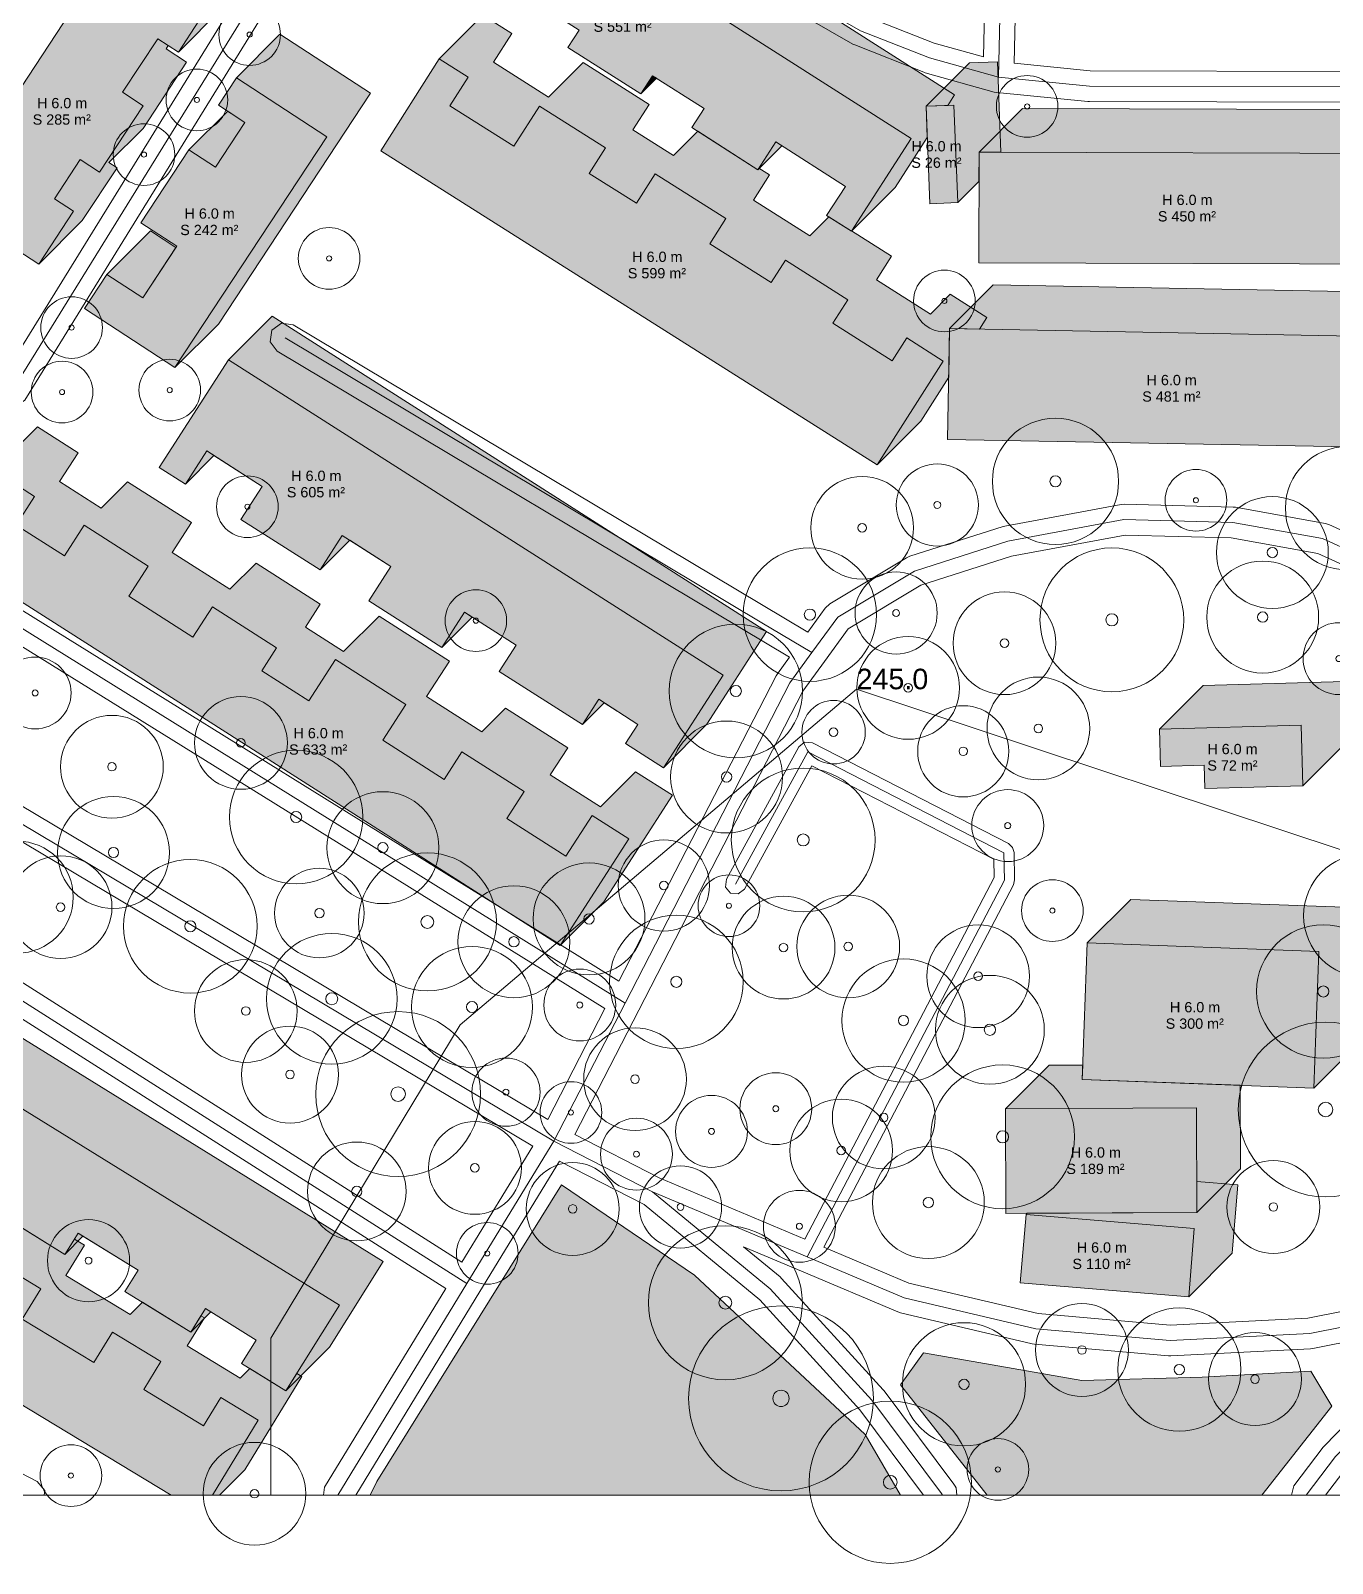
# Model space of a CAD drawing. Header units: metres. Extents: x -7 to 1019, y -7 to 1014.
# Drawn here: x 758.6 to 885.4, y -6.6 to 142.6 of the extents above; entities that cross this region are included whole.
import ezdxf

# ---------------------------------------------------------------- set-up
doc = ezdxf.new("R2010")
doc.units = ezdxf.units.M
doc.header["$MEASUREMENT"] = 0
for name, color, linetype, lineweight, true_color in [('TPX_BUILDING_AREAS_TEXT', 7, 'CONTINUOUS', 0, 0x000000), ('TPX_BUILDING_HEIGHTS_TEXT', 7, 'CONTINUOUS', 0, 0x000000), ('TPX_BUILDINGS', 7, 'CONTINUOUS', 0, 0x000000), ('TPX_BUILDINGS_HATCH', 7, 'CONTINUOUS', 0, 0xf0f0f0), ('TPX_BUILDINGS_SHADOWS_HATCH', 7, 'CONTINUOUS', 0, 0x000000), ('TPX_BUILDINGS_SHADOWS_OUTLINES', 7, 'CONTINUOUS', 0, 0x000000), ('TPX_CONTOUR_LINES_5M', 7, 'CONTINUOUS', 0, 0x969696), ('TPX_CONTOUR_LINES_5M_TEXT', 7, 'CONTINUOUS', 0, 0x000000), ('TPX_FRAME_PROJECT', 7, 'CONTINUOUS', 0, 0x000000), ('TPX_ROADS_AXES', 7, 'CONTINUOUS', 0, 0x323232), ('TPX_ROADS_CONTOURS', 7, 'CONTINUOUS', 0, 0x646464), ('TPX_VEGETATION_GREEN_SPACES', 7, 'CONTINUOUS', 0, 0x58ba48), ('TPX_VEGETATION_GREEN_SPACES_HATCH', 7, 'CONTINUOUS', 0, 0x58ba48), ('TPX_VEGETATION_TREES_INDIVIDUAL', 7, 'CONTINUOUS', 0, 0x136734)]:
    doc.layers.add(name, color=color, linetype=linetype, lineweight=lineweight, true_color=true_color)
doc.styles.add('TPX_TEXTE', font='arial.ttf')

# ---------------------------------------------------------------- blocks, each defined once
blk = doc.blocks.new('TREETR004_CR044')
at = {"layer": 'TPX_VEGETATION_TREES_INDIVIDUAL'}
for radius in [4.44, 0.417]:
    blk.add_circle((0, 0, 0.04), radius, dxfattribs=at)
blk = doc.blocks.new('TREETR005_CR060')
at = {"layer": 'TPX_VEGETATION_TREES_INDIVIDUAL'}
for radius in [6, 0.5]:
    blk.add_circle((0, 0, 0.04), radius, dxfattribs=at)
blk = doc.blocks.new('TREETR004_CR031')
at = {"layer": 'TPX_VEGETATION_TREES_INDIVIDUAL'}
for radius in [3.09, 0.417]:
    blk.add_circle((0, 0, 0.04), radius, dxfattribs=at)
blk = doc.blocks.new('TREETR003_CR033')
at = {"layer": 'TPX_VEGETATION_TREES_INDIVIDUAL'}
for radius in [3.32, 0.292]:
    blk.add_circle((0, 0, 0.04), radius, dxfattribs=at)
blk = doc.blocks.new('TREETR005_CR062')
at = {"layer": 'TPX_VEGETATION_TREES_INDIVIDUAL'}
for radius in [6.15, 0.542]:
    blk.add_circle((0, 0, 0.04), radius, dxfattribs=at)
blk = doc.blocks.new('TREETR006_CR070')
at = {"layer": 'TPX_VEGETATION_TREES_INDIVIDUAL'}
for radius in [7, 0.583]:
    blk.add_circle((0, 0, 0.04), radius, dxfattribs=at)
blk = doc.blocks.new('TREETR003_CR030')
at = {"layer": 'TPX_VEGETATION_TREES_INDIVIDUAL'}
for radius in [3, 0.25]:
    blk.add_circle((0, 0, 0.04), radius, dxfattribs=at)
blk = doc.blocks.new('TREETR004_CR045')
at = {"layer": 'TPX_VEGETATION_TREES_INDIVIDUAL'}
for radius in [4.52, 0.417]:
    blk.add_circle((0, 0, 0.04), radius, dxfattribs=at)
blk = doc.blocks.new('TREETR004_CR047')
at = {"layer": 'TPX_VEGETATION_TREES_INDIVIDUAL'}
for radius in [4.72, 0.417]:
    blk.add_circle((0, 0, 0.04), radius, dxfattribs=at)
blk = doc.blocks.new('TREETR005_CR059')
at = {"layer": 'TPX_VEGETATION_TREES_INDIVIDUAL'}
for radius in [5.89, 0.542]:
    blk.add_circle((0, 0, 0.04), radius, dxfattribs=at)
blk = doc.blocks.new('TREETR008_CR090')
at = {"layer": 'TPX_VEGETATION_TREES_INDIVIDUAL'}
for radius in [9, 0.792]:
    blk.add_circle((0, 0, 0.04), radius, dxfattribs=at)
blk = doc.blocks.new('TREETR003_CR040')
at = {"layer": 'TPX_VEGETATION_TREES_INDIVIDUAL'}
for radius in [4, 0.333]:
    blk.add_circle((0, 0, 0.04), radius, dxfattribs=at)
blk = doc.blocks.new('TREETR004_CR050')
at = {"layer": 'TPX_VEGETATION_TREES_INDIVIDUAL'}
for radius in [5, 0.417]:
    blk.add_circle((0, 0, 0.04), radius, dxfattribs=at)
blk = doc.blocks.new('TREETR005_CR048')
at = {"layer": 'TPX_VEGETATION_TREES_INDIVIDUAL'}
for radius in [4.8, 0.5]:
    blk.add_circle((0, 0, 0.04), radius, dxfattribs=at)
blk = doc.blocks.new('TREETR006_CR064')
at = {"layer": 'TPX_VEGETATION_TREES_INDIVIDUAL'}
for radius in [6.36, 0.583]:
    blk.add_circle((0, 0, 0.04), radius, dxfattribs=at)
blk = doc.blocks.new('TREETR005_CR055')
at = {"layer": 'TPX_VEGETATION_TREES_INDIVIDUAL'}
for radius in [5.45, 0.5]:
    blk.add_circle((0, 0, 0.04), radius, dxfattribs=at)
blk = doc.blocks.new('TREETR006_CR075')
at = {"layer": 'TPX_VEGETATION_TREES_INDIVIDUAL'}
for radius in [7.5, 0.625]:
    blk.add_circle((0, 0, 0.04), radius, dxfattribs=at)
blk = doc.blocks.new('TREETR007_CR080')
at = {"layer": 'TPX_VEGETATION_TREES_INDIVIDUAL'}
for radius in [8.03, 0.708]:
    blk.add_circle((0, 0, 0.04), radius, dxfattribs=at)
blk = doc.blocks.new('TREETR005_CR053')
at = {"layer": 'TPX_VEGETATION_TREES_INDIVIDUAL'}
for radius in [5.3, 0.542]:
    blk.add_circle((0, 0, 0.04), radius, dxfattribs=at)
blk = doc.blocks.new('TREETR005_CR065')
at = {"layer": 'TPX_VEGETATION_TREES_INDIVIDUAL'}
for radius in [6.5, 0.542]:
    blk.add_circle((0, 0, 0.04), radius, dxfattribs=at)
blk = doc.blocks.new('TREETR003_CR035')
at = {"layer": 'TPX_VEGETATION_TREES_INDIVIDUAL'}
for radius in [3.5, 0.292]:
    blk.add_circle((0, 0, 0.04), radius, dxfattribs=at)
blk = doc.blocks.new('TREETR006_CR067')
at = {"layer": 'TPX_VEGETATION_TREES_INDIVIDUAL'}
for radius in [6.72, 0.625]:
    blk.add_circle((0, 0, 0.04), radius, dxfattribs=at)
blk = doc.blocks.new('TREETR007_CR079')
at = {"layer": 'TPX_VEGETATION_TREES_INDIVIDUAL'}
for radius in [7.9, 0.667]:
    blk.add_circle((0, 0, 0.04), radius, dxfattribs=at)
blk = doc.blocks.new('TREETR005_CR044')
at = {"layer": 'TPX_VEGETATION_TREES_INDIVIDUAL'}
for radius in [4.36, 0.458]:
    blk.add_circle((0, 0, 0.04), radius, dxfattribs=at)
blk = doc.blocks.new('TREETR007_CR085')
at = {"layer": 'TPX_VEGETATION_TREES_INDIVIDUAL'}
for radius in [8.5, 0.708]:
    blk.add_circle((0, 0, 0.04), radius, dxfattribs=at)

msp = doc.modelspace()

# ---------------------------------------------------------------- hatches: boundary and pattern name
at = {"layer": 'TPX_BUILDINGS_HATCH'}
for points in [[(796.19, 162.75), (789.45, 152.27), (791.99, 150.65), (794.06, 153.87), (799.47, 150.42), (798.12, 148.34), (805.84, 143.42), (807.27, 145.64), (812.01, 142.61), (810.92, 140.92), (818.02, 136.39), (819.16, 138.16), (824.2, 134.96), (823.01, 133.11), (829.42, 129.02), (831.17, 131.73), (837.95, 127.39), (836.12, 124.57), (838.54, 123.02), (844.34, 132.04), (796.19, 162.75)], [(765.84, 149.48), (750.24, 125.77), (759.39, 119.82), (762.78, 124.97), (760.92, 126.18), (763.44, 130.01), (765.3, 128.79), (769.55, 135.25), (767.55, 136.55), (770.99, 141.77), (772.99, 140.46), (774.99, 143.51), (765.84, 149.48)], [(798.4, 139.8), (792.69, 130.84), (841.03, 100.29), (847.48, 110.39), (843.92, 112.65), (842.49, 110.42), (836.73, 114.07), (838.2, 116.36), (832.11, 120.2), (830.73, 118.04), (824.75, 121.81), (826.32, 124.27), (819.43, 128.62), (817.61, 125.76), (813.01, 128.66), (814.59, 131.14), (808.17, 135.21), (805.67, 131.3), (799.43, 135.24), (801.21, 138.04), (798.4, 139.8)], [(766.03, 118.81), (763.84, 115.49), (772.65, 109.75), (787.44, 132.23), (778.64, 137.97), (776.89, 135.3), (779.46, 133.62), (776.6, 129.26), (774.02, 130.95), (769.34, 123.83), (772.83, 121.56), (769.53, 116.53), (766.03, 118.81)], [(848.52, 135.29), (845.8, 135.19), (846.18, 125.7), (848.89, 125.81), (848.52, 135.29)], [(850.97, 130.74), (850.93, 119.95), (892.59, 119.81), (892.63, 130.61), (850.97, 130.74)], [(848.1, 113.55), (847.9, 102.76), (892.42, 101.93), (892.62, 112.72), (848.1, 113.55)], [(777.88, 110.52), (771.13, 100.04), (773.67, 98.42), (775.75, 101.64), (781.15, 98.19), (779.08, 94.97), (786.79, 90.06), (788.95, 93.41), (793.69, 90.38), (791.54, 87.04), (798.64, 82.51), (800.85, 85.93), (805.89, 82.73), (804.24, 80.18), (812.35, 75), (813.93, 77.46), (817.74, 75.02), (816.53, 73.15), (820.22, 70.8), (826.03, 79.82), (777.88, 110.52)], [(755.03, 99.74), (749.96, 91.88), (810.17, 53.5), (816.86, 63.87), (813.28, 66.15), (810.72, 62.19), (804.97, 65.85), (806.67, 68.49), (800.6, 72.36), (798.87, 69.67), (792.91, 73.47), (795.15, 76.95), (788.29, 81.33), (785.71, 77.31), (781.12, 80.24), (782.56, 82.48), (776.31, 86.47), (774.4, 83.52), (768.15, 87.5), (770.04, 90.43), (763.81, 94.4), (761.89, 91.42), (757.18, 94.42), (758.98, 97.22), (755.03, 99.74)], [(882.35, 74.94), (868.54, 74.56), (868.63, 70.93), (872.9, 71.05), (872.97, 68.79), (882.51, 69.05), (882.35, 74.94)], [(728.07, 55.96), (722.85, 47.6), (725.69, 45.85), (727.19, 48.25), (732.71, 44.83), (731.21, 42.43), (737.53, 38.52), (738.78, 40.52), (745.65, 36.27), (744.4, 34.28), (761.94, 23.43), (763.22, 25.5), (769.07, 21.88), (767.78, 19.83), (774.2, 15.86), (775.62, 18.15), (780.56, 15.09), (779.14, 12.8), (783.47, 10.13), (788.68, 18.48), (728.07, 55.96)], [(861.51, 53.75), (861, 40.46), (883.56, 39.62), (884.07, 52.92), (861.51, 53.75)], [(720.25, 43.87), (714.71, 34.8), (772.28, 0), (776.31, 0), (780.75, 7.29), (777.12, 9.49), (775.45, 6.74), (769.61, 10.27), (771.28, 13), (766.57, 15.86), (764.76, 12.9), (757.79, 17.12), (759.6, 20.08), (752.69, 24.25), (751.15, 21.73), (745.92, 24.9), (747.46, 27.42), (741.29, 31.14), (739.75, 28.62), (733.8, 32.22), (735.34, 34.74), (729.02, 38.57), (727.48, 36.05), (721.31, 39.77), (722.84, 42.29), (720.25, 43.87)], [(872.15, 37.68), (853.55, 37.61), (853.59, 27.42), (872.18, 27.49), (872.15, 37.68)], [(855.55, 27.32), (854.98, 20.65), (871.38, 19.29), (871.93, 25.96), (855.55, 27.32)]]:
    msp.add_hatch(color=256, dxfattribs=at).paths.add_polyline_path(points)
at = {"layer": 'TPX_BUILDINGS_SHADOWS_HATCH'}
for points in [[(800.43, 166.99), (796.19, 162.75), (844.34, 132.04), (838.54, 123.02), (842.78, 127.27), (845.92, 132.15), (845.8, 135.19), (847.93, 135.27), (848.59, 136.29), (800.43, 166.99)], [(770.08, 153.72), (765.84, 149.48), (774.99, 143.51), (772.99, 140.46), (777.23, 144.71), (779.23, 147.76), (770.08, 153.72)], [(802.65, 144.05), (798.4, 139.8), (801.21, 138.04), (799.43, 135.24), (805.67, 131.3), (808.17, 135.21), (814.59, 131.14), (813.01, 128.66), (817.61, 125.76), (819.43, 128.62), (826.32, 124.27), (824.75, 121.81), (830.73, 118.04), (832.11, 120.2), (838.2, 116.36), (836.73, 114.07), (842.49, 110.42), (843.92, 112.65), (847.48, 110.39), (841.03, 100.29), (845.28, 104.53), (848.01, 108.82), (848.1, 113.55), (851, 113.5), (851.73, 114.64), (848.16, 116.89), (846.25, 114.97), (840.97, 118.31), (842.44, 120.6), (838.55, 123.05), (838.54, 123.02), (836.34, 124.43), (834.49, 122.59), (828.99, 126.05), (830.56, 128.51), (829.52, 129.17), (829.42, 129.02), (823.57, 132.76), (821.22, 130.41), (817.25, 132.9), (818.83, 135.38), (812.41, 139.46), (809.04, 136.09), (803.67, 139.49), (805.45, 142.28), (802.65, 144.05)], [(762.78, 124.97), (759.39, 119.82), (763.63, 124.06), (767.02, 129.21), (766.23, 129.72), (769.55, 133.04), (773.79, 139.49), (771.79, 140.79), (772, 141.11), (770.99, 141.77), (767.55, 136.55), (769.55, 135.25), (765.3, 128.79), (763.44, 130.01), (760.92, 126.18), (762.78, 124.97)], [(787.44, 132.23), (772.65, 109.75), (776.9, 113.99), (791.69, 136.48), (782.88, 142.21), (778.64, 137.97), (787.44, 132.23)], [(798.4, 139.8), (792.69, 130.84), (841.03, 100.29), (792.69, 130.84), (798.4, 139.8)], [(850.04, 139.43), (845.8, 135.19), (848.52, 135.29), (848.89, 125.81), (850.96, 127.88), (850.97, 130.74), (853.1, 130.74), (852.76, 139.53), (850.04, 139.43)], [(819.16, 138.16), (818.02, 136.39), (819.55, 137.92), (819.16, 138.16)], [(777.79, 134.71), (774.02, 130.95), (776.6, 129.26), (779.46, 133.62), (777.79, 134.71)], [(855.21, 134.99), (850.97, 130.74), (892.63, 130.61), (892.59, 119.81), (896.83, 124.06), (896.87, 134.85), (855.21, 134.99)], [(831.17, 131.73), (829.42, 129.02), (831.75, 131.35), (831.17, 131.73)], [(770.27, 123.05), (766.03, 118.81), (769.53, 116.53), (772.75, 121.44), (770.27, 123.05)], [(852.34, 117.8), (848.1, 113.55), (892.62, 112.72), (892.42, 101.93), (896.66, 106.17), (896.87, 116.96), (852.34, 117.8)], [(782.12, 114.76), (777.88, 110.52), (826.03, 79.82), (820.22, 70.8), (824.47, 75.04), (830.27, 84.06), (782.12, 114.76)], [(759.27, 103.98), (755.03, 99.74), (758.98, 97.22), (757.18, 94.42), (761.89, 91.42), (763.81, 94.4), (770.04, 90.43), (768.15, 87.5), (774.4, 83.52), (776.31, 86.47), (782.56, 82.48), (781.12, 80.24), (785.71, 77.31), (788.29, 81.33), (795.15, 76.95), (792.91, 73.47), (798.87, 69.67), (800.6, 72.36), (806.67, 68.49), (804.97, 65.85), (810.72, 62.19), (813.28, 66.15), (816.86, 63.87), (810.17, 53.5), (814.42, 57.74), (821.1, 68.12), (817.52, 70.39), (814.11, 66.98), (809.21, 70.1), (810.92, 72.73), (804.85, 76.6), (802.53, 74.28), (797.16, 77.72), (799.39, 81.19), (792.53, 85.57), (789.07, 82.11), (785.36, 84.49), (786.81, 86.72), (780.55, 90.71), (778.01, 88.17), (772.4, 91.75), (774.28, 94.67), (768.05, 98.64), (765.48, 96.07), (761.42, 98.67), (763.22, 101.46), (759.27, 103.98)], [(775.75, 101.64), (773.67, 98.42), (776.45, 101.2), (775.75, 101.64)], [(776.45, 101.2), (776.45, 101.2), (781.15, 98.19), (776.45, 101.2)], [(788.95, 93.41), (786.79, 90.06), (789.68, 92.95), (793.69, 90.38), (788.95, 93.41)], [(800.85, 85.93), (798.64, 82.51), (801.59, 85.46), (800.85, 85.93)], [(872.78, 78.8), (868.54, 74.56), (882.35, 74.94), (882.51, 69.05), (886.76, 73.3), (886.59, 79.18), (872.78, 78.8)], [(813.93, 77.46), (812.35, 75), (814.46, 77.12), (815.72, 76.31), (813.93, 77.46)], [(732.31, 60.2), (728.07, 55.96), (788.68, 18.48), (783.47, 10.13), (787.71, 14.38), (792.93, 22.72), (732.31, 60.2)], [(865.75, 57.99), (861.51, 53.75), (884.07, 52.92), (883.56, 39.62), (887.81, 43.86), (888.31, 57.16), (865.75, 57.99)], [(723.56, 47.17), (720.25, 43.87), (722.84, 42.29), (721.31, 39.77), (727.48, 36.05), (729.02, 38.57), (735.34, 34.74), (733.8, 32.22), (739.75, 28.62), (741.29, 31.14), (747.46, 27.42), (745.92, 24.9), (751.15, 21.73), (752.69, 24.25), (759.6, 20.08), (757.79, 17.12), (764.76, 12.9), (766.57, 15.86), (771.28, 13), (769.61, 10.27), (775.45, 6.74), (777.12, 9.49), (780.75, 7.29), (776.31, 0), (777, 0), (779.46, 2.46), (785, 11.53), (784.52, 11.82), (783.47, 10.13), (779.94, 12.31), (779.02, 11.39), (773.85, 14.51), (775.53, 17.25), (775.19, 17.45), (774.2, 15.86), (769.48, 18.77), (768.28, 17.58), (762.04, 21.36), (763.84, 24.32), (762.86, 24.92), (761.94, 23.43), (755.72, 27.28), (754.78, 26.34), (750.16, 29.14), (750.86, 30.28), (744.41, 34.27), (743.38, 33.23), (738.04, 36.46), (739.58, 38.98), (738.3, 39.76), (737.53, 38.52), (732.24, 41.79), (731.11, 40.66), (725.56, 44.01), (727.09, 46.54), (726.38, 46.96), (725.69, 45.85), (723.56, 47.17)], [(857.79, 41.85), (853.55, 37.61), (872.15, 37.68), (872.18, 27.49), (876.42, 31.74), (876.4, 39.89), (861, 40.46), (861.06, 41.86), (857.79, 41.85)], [(855.65, 27.43), (855.55, 27.32), (871.93, 25.96), (871.38, 19.29), (875.62, 23.53), (876.17, 30.2), (872.17, 30.53), (872.18, 27.49), (855.65, 27.43)], [(763.22, 25.5), (761.94, 23.43), (763.7, 25.2), (763.22, 25.5)], [(763.7, 25.2), (763.7, 25.2), (769.07, 21.88), (763.7, 25.2)], [(775.62, 18.15), (774.2, 15.86), (776.16, 17.82), (775.62, 18.15)], [(776.16, 17.82), (776.16, 17.82), (780.56, 15.09), (776.16, 17.82)]]:
    msp.add_hatch(color=256, dxfattribs=at).paths.add_polyline_path(points)
at = {"layer": 'TPX_VEGETATION_GREEN_SPACES_HATCH'}
for points in [[(792.32, 1.32), (791.68, 0), (843.32, 0), (839.86, 5.89), (823.24, 21.41), (810.3, 30.21), (792.32, 1.32)], [(845.55, 13.85), (843.32, 10.72), (851.76, 0), (878.52, 0), (885.33, 8.66), (883.29, 12.05), (872.71, 11.47), (860.98, 11.14), (845.55, 13.85)]]:
    msp.add_hatch(color=256, dxfattribs=at).paths.add_polyline_path(points)

# ---------------------------------------------------------------- linework, layer by layer
at = {"layer": 'TPX_BUILDINGS', "elevation": 0.04}
for points in [[(796.19, 162.75), (789.45, 152.27), (791.99, 150.65), (794.06, 153.87), (799.47, 150.42), (798.12, 148.34), (805.84, 143.42), (807.27, 145.64), (812.01, 142.61), (810.92, 140.92), (818.02, 136.39), (819.16, 138.16), (824.2, 134.96), (823.01, 133.11), (829.42, 129.02), (831.17, 131.73), (837.95, 127.39), (836.12, 124.57), (838.54, 123.02), (844.34, 132.04)], [(765.84, 149.48), (750.24, 125.77), (759.39, 119.82), (762.78, 124.97), (760.92, 126.18), (763.44, 130.01), (765.3, 128.79), (769.55, 135.25), (767.55, 136.55), (770.99, 141.77), (772.99, 140.46), (774.99, 143.51)], [(798.4, 139.8), (792.69, 130.84), (841.03, 100.29), (847.48, 110.39), (843.92, 112.65), (842.49, 110.42), (836.73, 114.07), (838.2, 116.36), (832.11, 120.2), (830.73, 118.04), (824.75, 121.81), (826.32, 124.27), (819.43, 128.62), (817.61, 125.76), (813.01, 128.66), (814.59, 131.14), (808.17, 135.21), (805.67, 131.3), (799.43, 135.24), (801.21, 138.04)], [(766.03, 118.81), (763.84, 115.49), (772.65, 109.75), (787.44, 132.23), (778.64, 137.97), (776.89, 135.3), (779.46, 133.62), (776.6, 129.26), (774.02, 130.95), (769.34, 123.83), (772.83, 121.56), (769.53, 116.53)], [(848.52, 135.29), (845.8, 135.19), (846.18, 125.7), (848.89, 125.81)], [(850.97, 130.74), (850.93, 119.95), (892.59, 119.81), (892.63, 130.61)], [(848.1, 113.55), (847.9, 102.76), (892.42, 101.93), (892.62, 112.72)], [(777.88, 110.52), (771.13, 100.04), (773.67, 98.42), (775.75, 101.64), (781.15, 98.19), (779.08, 94.97), (786.79, 90.06), (788.95, 93.41), (793.69, 90.38), (791.54, 87.04), (798.64, 82.51), (800.85, 85.93), (805.89, 82.73), (804.24, 80.18), (812.35, 75), (813.93, 77.46), (817.74, 75.02), (816.53, 73.15), (820.22, 70.8), (826.03, 79.82)], [(755.03, 99.74), (749.96, 91.88), (810.17, 53.5), (816.86, 63.87), (813.28, 66.15), (810.72, 62.19), (804.97, 65.85), (806.67, 68.49), (800.6, 72.36), (798.87, 69.67), (792.91, 73.47), (795.15, 76.95), (788.29, 81.33), (785.71, 77.31), (781.12, 80.24), (782.56, 82.48), (776.31, 86.47), (774.4, 83.52), (768.15, 87.5), (770.04, 90.43), (763.81, 94.4), (761.89, 91.42), (757.18, 94.42), (758.98, 97.22)], [(882.35, 74.94), (868.54, 74.56), (868.63, 70.93), (872.9, 71.05), (872.97, 68.79), (882.51, 69.05)], [(728.07, 55.96), (722.85, 47.6), (725.69, 45.85), (727.19, 48.25), (732.71, 44.83), (731.21, 42.43), (737.53, 38.52), (738.78, 40.52), (745.65, 36.27), (744.4, 34.28), (761.94, 23.43), (763.22, 25.5), (769.07, 21.88), (767.78, 19.83), (774.2, 15.86), (775.62, 18.15), (780.56, 15.09), (779.14, 12.8), (783.47, 10.13), (788.68, 18.48)], [(861.51, 53.75), (861, 40.46), (883.56, 39.62), (884.07, 52.92)], [(872.15, 37.68), (853.55, 37.61), (853.59, 27.42), (872.18, 27.49)], [(855.55, 27.32), (854.98, 20.65), (871.38, 19.29), (871.93, 25.96)]]:
    msp.add_lwpolyline(points, close=True, dxfattribs=at)
msp.add_lwpolyline([(714.71, 34.8), (772.28, 0), (776.31, 0), (780.75, 7.29), (777.12, 9.49), (775.45, 6.74), (769.61, 10.27), (771.28, 13), (766.57, 15.86), (764.76, 12.9), (757.79, 17.12), (759.6, 20.08), (752.69, 24.25)], dxfattribs=at)
at = {"layer": 'TPX_BUILDINGS_SHADOWS_OUTLINES', "elevation": 0.04}
for points in [[(800.43, 166.99), (796.19, 162.75), (844.34, 132.04), (838.54, 123.02), (842.78, 127.27), (845.92, 132.15), (845.8, 135.19), (847.93, 135.27), (848.59, 136.29)], [(770.08, 153.72), (765.84, 149.48), (774.99, 143.51), (772.99, 140.46), (777.23, 144.71), (779.23, 147.76)], [(802.65, 144.05), (798.4, 139.8), (801.21, 138.04), (799.43, 135.24), (805.67, 131.3), (808.17, 135.21), (814.59, 131.14), (813.01, 128.66), (817.61, 125.76), (819.43, 128.62), (826.32, 124.27), (824.75, 121.81), (830.73, 118.04), (832.11, 120.2), (838.2, 116.36), (836.73, 114.07), (842.49, 110.42), (843.92, 112.65), (847.48, 110.39), (841.03, 100.29), (845.28, 104.53), (848.01, 108.82), (848.1, 113.55), (851, 113.5), (851.73, 114.64), (848.16, 116.89), (846.25, 114.97), (840.97, 118.31), (842.44, 120.6), (838.55, 123.05), (838.54, 123.02), (836.34, 124.43), (834.49, 122.59), (828.99, 126.05), (830.56, 128.51), (829.52, 129.17), (829.42, 129.02), (823.57, 132.76), (821.22, 130.41), (817.25, 132.9), (818.83, 135.38), (812.41, 139.46), (809.04, 136.09), (803.67, 139.49), (805.45, 142.28)], [(762.78, 124.97), (759.39, 119.82), (763.63, 124.06), (767.02, 129.21), (766.23, 129.72), (769.55, 133.04), (773.79, 139.49), (771.79, 140.79), (772, 141.11), (770.99, 141.77), (767.55, 136.55), (769.55, 135.25), (765.3, 128.79), (763.44, 130.01), (760.92, 126.18)], [(787.44, 132.23), (772.65, 109.75), (776.9, 113.99), (791.69, 136.48), (782.88, 142.21), (778.64, 137.97)], [(798.4, 139.8), (792.69, 130.84), (841.03, 100.29), (792.69, 130.84)], [(850.04, 139.43), (845.8, 135.19), (848.52, 135.29), (848.89, 125.81), (850.96, 127.88), (850.97, 130.74), (853.1, 130.74), (852.76, 139.53)], [(819.16, 138.16), (818.02, 136.39), (819.55, 137.92)], [(777.79, 134.71), (774.02, 130.95), (776.6, 129.26), (779.46, 133.62)], [(855.21, 134.99), (850.97, 130.74), (892.63, 130.61), (892.59, 119.81), (896.83, 124.06), (896.87, 134.85)], [(831.17, 131.73), (829.42, 129.02), (831.75, 131.35)], [(770.27, 123.05), (766.03, 118.81), (769.53, 116.53), (772.75, 121.44)], [(852.34, 117.8), (848.1, 113.55), (892.62, 112.72), (892.42, 101.93), (896.66, 106.17), (896.87, 116.96)], [(782.12, 114.76), (777.88, 110.52), (826.03, 79.82), (820.22, 70.8), (824.47, 75.04), (830.27, 84.06)], [(759.27, 103.98), (755.03, 99.74), (758.98, 97.22), (757.18, 94.42), (761.89, 91.42), (763.81, 94.4), (770.04, 90.43), (768.15, 87.5), (774.4, 83.52), (776.31, 86.47), (782.56, 82.48), (781.12, 80.24), (785.71, 77.31), (788.29, 81.33), (795.15, 76.95), (792.91, 73.47), (798.87, 69.67), (800.6, 72.36), (806.67, 68.49), (804.97, 65.85), (810.72, 62.19), (813.28, 66.15), (816.86, 63.87), (810.17, 53.5), (814.42, 57.74), (821.1, 68.12), (817.52, 70.39), (814.11, 66.98), (809.21, 70.1), (810.92, 72.73), (804.85, 76.6), (802.53, 74.28), (797.16, 77.72), (799.39, 81.19), (792.53, 85.57), (789.07, 82.11), (785.36, 84.49), (786.81, 86.72), (780.55, 90.71), (778.01, 88.17), (772.4, 91.75), (774.28, 94.67), (768.05, 98.64), (765.48, 96.07), (761.42, 98.67), (763.22, 101.46)], [(775.75, 101.64), (773.67, 98.42), (776.45, 101.2)], [(776.45, 101.2), (776.45, 101.2), (781.15, 98.19)], [(788.95, 93.41), (786.79, 90.06), (789.68, 92.95), (793.69, 90.38)], [(800.85, 85.93), (798.64, 82.51), (801.59, 85.46)], [(872.78, 78.8), (868.54, 74.56), (882.35, 74.94), (882.51, 69.05), (886.76, 73.3), (886.59, 79.18)], [(813.93, 77.46), (812.35, 75), (814.46, 77.12), (815.72, 76.31)], [(732.31, 60.2), (728.07, 55.96), (788.68, 18.48), (783.47, 10.13), (787.71, 14.38), (792.93, 22.72)], [(865.75, 57.99), (861.51, 53.75), (884.07, 52.92), (883.56, 39.62), (887.81, 43.86), (888.31, 57.16)], [(857.79, 41.85), (853.55, 37.61), (872.15, 37.68), (872.18, 27.49), (876.42, 31.74), (876.4, 39.89), (861, 40.46), (861.06, 41.86)], [(855.65, 27.43), (855.55, 27.32), (871.93, 25.96), (871.38, 19.29), (875.62, 23.53), (876.17, 30.2), (872.17, 30.53), (872.18, 27.49)], [(763.22, 25.5), (761.94, 23.43), (763.7, 25.2)], [(763.7, 25.2), (763.7, 25.2), (769.07, 21.88)], [(775.62, 18.15), (774.2, 15.86), (776.16, 17.82)], [(776.16, 17.82), (776.16, 17.82), (780.56, 15.09)]]:
    msp.add_lwpolyline(points, close=True, dxfattribs=at)
msp.add_lwpolyline([(752.69, 24.25), (759.6, 20.08), (757.79, 17.12), (764.76, 12.9), (766.57, 15.86), (771.28, 13), (769.61, 10.27), (775.45, 6.74), (777.12, 9.49), (780.75, 7.29), (776.31, 0), (777, 0), (779.46, 2.46), (785, 11.53), (784.52, 11.82), (783.47, 10.13), (779.94, 12.31), (779.02, 11.39), (773.85, 14.51), (775.53, 17.25), (775.19, 17.45), (774.2, 15.86), (769.48, 18.77), (768.28, 17.58), (762.04, 21.36), (763.84, 24.32), (762.86, 24.92), (761.94, 23.43), (755.72, 27.28)], dxfattribs=at)
at = {"layer": 'TPX_CONTOUR_LINES_5M', "elevation": 0.05}
msp.add_lwpolyline([(1012.17, 119.61), (998.85, 119.61), (972.21, 94.42), (892.3, 60.79), (839.03, 78.44), (800.43, 45.78), (781.99, 15.26), (781.99, 0)], dxfattribs=at)
at = {"layer": 'TPX_FRAME_PROJECT', "elevation": 0}
msp.add_lwpolyline([(0, 0), (1012.17, 0), (1012.17, 1007.12), (0, 1007.12)], close=True, dxfattribs=at)
at = {"layer": 'TPX_ROADS_AXES', "elevation": 0.03}
for points in [[(852.85, 138.03), (854.35, 204.8), (835.29, 259.56), (831.67, 269.98)], [(743.82, 219.25), (749.5, 213.66), (794.84, 169.02), (801.51, 164.31), (839.41, 142.55), (846.13, 139.9), (852.85, 138.03), (861.72, 137.15), (886.54, 137.08), (893.58, 138.06), (899.64, 140.42), (949.11, 163.46), (983.84, 186.33), (988.07, 189.63), (991.58, 194.87), (994.29, 199.22), (997.42, 207.68), (1000.54, 216.13)], [(756.75, 107.38), (794.84, 169.02), (817.58, 190.26), (820.93, 193.12), (827.33, 196.1), (849.56, 203.4), (854.35, 204.8), (863.57, 205.55), (891.14, 204.49), (900.57, 202.56), (907.87, 199.59), (914.29, 195.78), (923.05, 190.12), (949.11, 163.46), (958.85, 146.87), (961.83, 141.8)], [(809.57, 34.46), (657.24, 125.21)], [(657.22, 112.08), (796.21, 23.69), (801.08, 20.58)], [(834.69, 82.01), (829.82, 84.92), (783.39, 112.64)], [(918.92, 51.36), (910.2, 67.9), (903.19, 79.36), (897.49, 85.17), (890.98, 90.13), (884.42, 93.11), (875.67, 94.68), (865.08, 94.95), (853.76, 92.85), (844.68, 89.95), (837.2, 85.45), (834.69, 82.01), (832.54, 79.06), (816.49, 47.89), (809.57, 34.46)], [(816.49, 47.89), (809.29, 52.36), (748.21, 90.28)], [(834.24, 23.18), (853.43, 59.86), (853.38, 62.52), (834.28, 72.34), (827.24, 59.47)], [(809.57, 34.46), (801.08, 20.58)], [(819.17, 29.53), (809.57, 34.46)], [(847.4, 0), (847.32, 0.16), (840.52, 9.24), (830.63, 20.08), (819.17, 29.53)], [(903.65, 19.79), (883.17, 15.73), (869.57, 15.04), (856.49, 16.19), (843.66, 19.2), (834.24, 23.18), (819.17, 29.53)], [(801.08, 20.58), (788.51, 0)], [(882.81, 0), (885.68, 3.75), (893.43, 11.69), (895.3, 13.17), (903.65, 19.79)]]:
    msp.add_lwpolyline(points, dxfattribs=at)
at = {"layer": 'TPX_ROADS_CONTOURS', "elevation": 0.03}
for points in [[(854.38, 139.38), (855.82, 203.41), (863.6, 204.05), (889.69, 203.04), (892.03, 139.36), (886.43, 138.58), (861.79, 138.65)], [(797.21, 169.18), (818.58, 189.14), (821.75, 191.84), (827.88, 194.71), (850, 201.97), (852.8, 202.78), (851.39, 139.99), (846.61, 141.33), (840.06, 143.91), (802.32, 165.57)], [(659.61, 125.54), (667.98, 134.4), (674.25, 141.24), (705.21, 119.1), (747.34, 89.06), (747.42, 89.01), (808.5, 51.09), (814.52, 47.35), (808.97, 36.57)], [(650.56, 117.5), (657.39, 123.37), (807.5, 33.95), (800.6, 22.67), (797.02, 24.95), (658.02, 113.35), (656.89, 113.55), (656.84, 113.51)]]:
    msp.add_lwpolyline(points, close=True, dxfattribs=at)
for points in [[(792.94, 168.79), (755.47, 108.16), (755.29, 107.03), (755.96, 106.1), (757.09, 105.92), (758.02, 106.59), (795.28, 166.87)], [(800.77, 163), (838.66, 141.25), (838.86, 141.16), (845.58, 138.51), (845.72, 138.46), (852.44, 136.58), (852.7, 136.54), (861.57, 135.65), (861.71, 135.65), (886.53, 135.58)], [(889.86, 92.28), (885.04, 94.48), (884.68, 94.59), (875.93, 96.16), (875.71, 96.18), (865.12, 96.45), (864.81, 96.42), (853.49, 94.32), (853.31, 94.28), (844.23, 91.38), (843.91, 91.24), (836.43, 86.74), (835.99, 86.34), (834.28, 84), (784.16, 113.92), (783.02, 114.09), (782.1, 113.4), (781.93, 112.27), (782.62, 111.35), (832.51, 81.57), (831.33, 79.94), (831.21, 79.75), (815.9, 50.02), (810.09, 53.64), (749.04, 91.53)], [(656.41, 110.82), (795.41, 22.42), (799.04, 20.11), (787.23, 0.78), (787.11, 0), (790.27, 0), (802.36, 19.8), (810.12, 32.49), (818.34, 28.27), (829.6, 18.99), (839.36, 8.28), (845.56, 0), (848.79, 0), (848.73, 0.7), (848.64, 0.86), (848.52, 1.06), (841.72, 10.14), (841.63, 10.25), (831.74, 21.09), (831.59, 21.23), (828.03, 24.17), (833.66, 21.8), (843.07, 17.82), (843.31, 17.74), (856.15, 14.73), (856.36, 14.69), (869.43, 13.55), (869.64, 13.54), (883.24, 14.23), (883.46, 14.26), (897.86, 17.11)], [(903.16, 21.22), (882.98, 17.22), (869.59, 16.54), (856.73, 17.67), (844.12, 20.64), (835.86, 24.12), (854.32, 59.39), (854.43, 59.88), (854.38, 62.54), (854.23, 63.05), (853.84, 63.41), (834.73, 73.23), (833.98, 73.29), (833.4, 72.82), (826.36, 59.95), (826.28, 59.19), (826.76, 58.6), (827.52, 58.51), (828.12, 58.99), (834.69, 71), (852.39, 61.9), (852.43, 60.1), (834.01, 24.9), (819.81, 30.89), (811.59, 35.11), (817.82, 47.21), (833.82, 78.27), (835.9, 81.13), (838.23, 84.32), (845.31, 88.58), (854.13, 91.39), (865.2, 93.44), (875.52, 93.19), (883.97, 91.67), (890.2, 88.83)], [(675.21, 32.56), (682.76, 31.76), (696.59, 27.97), (709.49, 23.37), (718.39, 19.17), (728.97, 13.68), (727.72, 7.03), (724.81, 0.62), (724.79, 0), (727.82, 0), (730.53, 5.96), (730.64, 6.3), (731.75, 12.23), (755.29, 0), (759.93, 0), (759.97, 0.45), (759.23, 1.33), (732.21, 15.38), (732.67, 22.09), (732.51, 22.87), (731.96, 23.46), (677.76, 57.11)], [(892.35, 12.74), (884.61, 4.79), (884.49, 4.66), (881.62, 0.91), (881.38, 0), (884.7, 0), (886.82, 2.76)]]:
    msp.add_lwpolyline(points, dxfattribs=at)
at = {"layer": 'TPX_VEGETATION_GREEN_SPACES', "elevation": 0}
for points in [[(792.32, 1.32), (791.68, 0), (843.32, 0), (839.86, 5.89), (823.24, 21.41), (810.3, 30.21)], [(845.55, 13.85), (843.32, 10.72), (851.76, 0), (878.52, 0), (885.33, 8.66), (883.29, 12.05), (872.71, 11.47), (860.98, 11.14)]]:
    msp.add_lwpolyline(points, close=True, dxfattribs=at)

# ---------------------------------------------------------------- block references
at = {"layer": 'TPX_VEGETATION_TREES_INDIVIDUAL'}
for name, p in [('TREETR003_CR030', (779.93, 142.17, 0.04)), ('TREETR003_CR030', (774.79, 135.81, 0.04)), ('TREETR003_CR030', (855.65, 135.18, 0.04)), ('TREETR003_CR030', (769.64, 130.49, 0.04)), ('TREETR003_CR030', (787.67, 120.38, 0.04)), ('TREETR003_CR030', (847.59, 116.24, 0.04)), ('TREETR003_CR030', (762.59, 113.65, 0.04)), ('TREETR003_CR030', (772.15, 107.56, 0.04)), ('TREETR003_CR030', (761.66, 107.37, 0.04)), ('TREETR005_CR062', (858.41, 98.68, 0.04)), ('TREETR005_CR060', (886.8, 96.06, 0.04)), ('TREETR003_CR040', (846.9, 96.38, 0.04)), ('TREETR003_CR030', (779.71, 96.21, 0.04)), ('TREETR004_CR050', (839.59, 94.16, 0.04)), ('TREETR003_CR030', (872.09, 96.84, 0.04)), ('TREETR005_CR055', (879.53, 91.75, 0.04)), ('TREETR005_CR065', (834.49, 85.71, 0.04)), ('TREETR006_CR070', (863.9, 85.2, 0.04)), ('TREETR003_CR040', (842.89, 85.86, 0.04)), ('TREETR005_CR055', (878.59, 85.47, 0.04)), ('TREETR003_CR030', (801.96, 85.12, 0.04)), ('TREETR004_CR050', (853.44, 82.92, 0.04)), ('TREETR005_CR065', (827.28, 78.27, 0.04)), ('TREETR004_CR050', (844.07, 78.57, 0.04)), ('TREETR003_CR035', (886.02, 81.42, 0.04)), ('TREETR003_CR035', (759.04, 78.08, 0.04)), ('TREETR004_CR050', (856.74, 74.63, 0.04)), ('TREETR004_CR045', (779.08, 73.22, 0.04)), ('TREETR004_CR031', (836.8, 74.26, 0.04)), ('TREETR004_CR044', (849.43, 72.4, 0.04)), ('TREETR004_CR050', (766.52, 70.9, 0.04)), ('TREETR005_CR055', (826.38, 69.9, 0.04)), ('TREETR005_CR065', (784.46, 66, 0.04)), ('TREETR006_CR070', (833.84, 63.77, 0.04)), ('TREETR003_CR035', (853.76, 65.17, 0.04)), ('TREETR005_CR055', (766.67, 62.55, 0.04)), ('TREETR005_CR055', (792.91, 63.02, 0.04)), ('TREETR005_CR055', (757.3, 58.2, 0.04)), ('TREETR004_CR044', (820.27, 59.34, 0.04)), ('TREETR004_CR050', (761.52, 57.23, 0.04)), ('TREETR005_CR065', (774.15, 55.37, 0.04)), ('TREETR006_CR067', (797.24, 55.79, 0.04)), ('TREETR005_CR055', (812.98, 56.08, 0.04)), ('TREETR005_CR060', (888.57, 56.4, 0.04)), ('TREETR005_CR044', (786.72, 56.65, 0.04)), ('TREETR003_CR030', (826.61, 57.37, 0.04)), ('TREETR003_CR030', (858.11, 56.89, 0.04)), ('TREETR005_CR055', (805.67, 53.86, 0.04)), ('TREETR004_CR050', (831.93, 53.29, 0.04)), ('TREETR004_CR050', (838.23, 53.4, 0.04)), ('TREETR005_CR065', (821.49, 49.96, 0.04)), ('TREETR004_CR050', (850.88, 50.5, 0.04)), ('TREETR005_CR065', (884.5, 49.02, 0.04)), ('TREETR006_CR064', (787.93, 48.31, 0.04)), ('TREETR005_CR059', (801.59, 47.51, 0.04)), ('TREETR004_CR050', (779.55, 47.12, 0.04)), ('TREETR003_CR035', (812.08, 47.7, 0.04)), ('TREETR005_CR060', (843.61, 46.19, 0.04)), ('TREETR005_CR053', (852.02, 45.29, 0.04)), ('TREETR007_CR080', (794.39, 39.03, 0.04)), ('TREETR004_CR047', (783.86, 40.93, 0.04)), ('TREETR004_CR050', (817.46, 40.49, 0.04)), ('TREETR007_CR085', (884.71, 37.53, 0.04)), ('TREETR003_CR033', (804.89, 39.22, 0.04)), ('TREETR006_CR070', (853.26, 34.87, 0.04)), ('TREETR003_CR035', (831.17, 37.61, 0.04)), ('TREETR004_CR050', (841.68, 36.75, 0.04)), ('TREETR003_CR030', (811.22, 37.24, 0.04)), ('TREETR003_CR035', (824.91, 35.4, 0.04)), ('TREETR004_CR050', (837.54, 33.54, 0.04)), ('TREETR004_CR045', (801.87, 31.85, 0.04)), ('TREETR003_CR035', (817.6, 33.18, 0.04)), ('TREETR005_CR048', (790.36, 29.56, 0.04)), ('TREETR005_CR055', (846.03, 28.47, 0.04)), ('TREETR004_CR045', (811.39, 27.85, 0.04)), ('TREETR003_CR040', (821.89, 28.04, 0.04)), ('TREETR004_CR045', (879.63, 28.04, 0.04)), ('TREETR003_CR035', (833.47, 26.16, 0.04)), ('TREETR003_CR040', (764.24, 22.82, 0.04)), ('TREETR003_CR030', (803.07, 23.52, 0.04)), ('TREETR006_CR075', (826.26, 18.72, 0.04)), ('TREETR008_CR090', (831.68, 9.41, 0.04)), ('TREETR004_CR045', (860.99, 14.12, 0.04)), ('TREETR005_CR060', (870.47, 12.21, 0.04)), ('TREETR005_CR060', (849.5, 10.78, 0.04)), ('TREETR004_CR045', (877.84, 11.29, 0.04)), ('TREETR007_CR079', (842.32, 1.25, 0.04)), ('TREETR003_CR030', (762.52, 1.89, 0.04)), ('TREETR004_CR050', (780.4, 0.13, 0.04)), ('TREETR003_CR030', (852.8, 2.49, 0.04))]:
    msp.add_blockref(name, p, dxfattribs=at)

# ---------------------------------------------------------------- texts
at = {"layer": 'TPX_BUILDING_AREAS_TEXT', "style": 'TPX_TEXTE'}
for s, p in [('S 551 m²', (813.42, 142.44, 0.05)), ('S 285 m²', (758.8, 133.4, 0.05)), ('S 26 m²', (844.37, 129.2, 0.05)), ('S 450 m²', (868.38, 123.98, 0.05)), ('S 242 m²', (773.17, 122.65, 0.05)), ('S 599 m²', (816.76, 118.44, 0.05)), ('S 481 m²', (866.86, 106.44, 0.05)), ('S 605 m²', (783.55, 97.12, 0.05)), ('S 633 m²', (783.77, 72.07, 0.05)), ('S 72 m²', (873.2, 70.52, 0.05)), ('S 300 m²', (869.14, 45.39, 0.05)), ('S 189 m²', (859.47, 31.25, 0.05)), ('S 110 m²', (860.06, 22, 0.05))]:
    msp.add_text(s, height=1, dxfattribs=at).set_placement(p)
at = {"layer": 'TPX_BUILDING_HEIGHTS_TEXT', "style": 'TPX_TEXTE'}
for p in [(759.22, 135, 0.05), (844.37, 130.8, 0.05), (868.81, 125.58, 0.05), (773.59, 124.25, 0.05), (817.19, 120.04, 0.05), (867.28, 108.04, 0.05), (783.98, 98.72, 0.05), (784.2, 73.67, 0.05), (873.2, 72.12, 0.05), (869.56, 46.99, 0.05), (859.89, 32.85, 0.05), (860.48, 23.6, 0.05)]:
    msp.add_text('H 6.0 m', height=1, dxfattribs=at).set_placement(p)
at = {"layer": 'TPX_CONTOUR_LINES_5M_TEXT', "style": 'TPX_TEXTE'}
msp.add_text('245.0', height=2, dxfattribs=at).set_placement((839.03, 78.44, 0.05))

doc.saveas('drawing.dxf')
